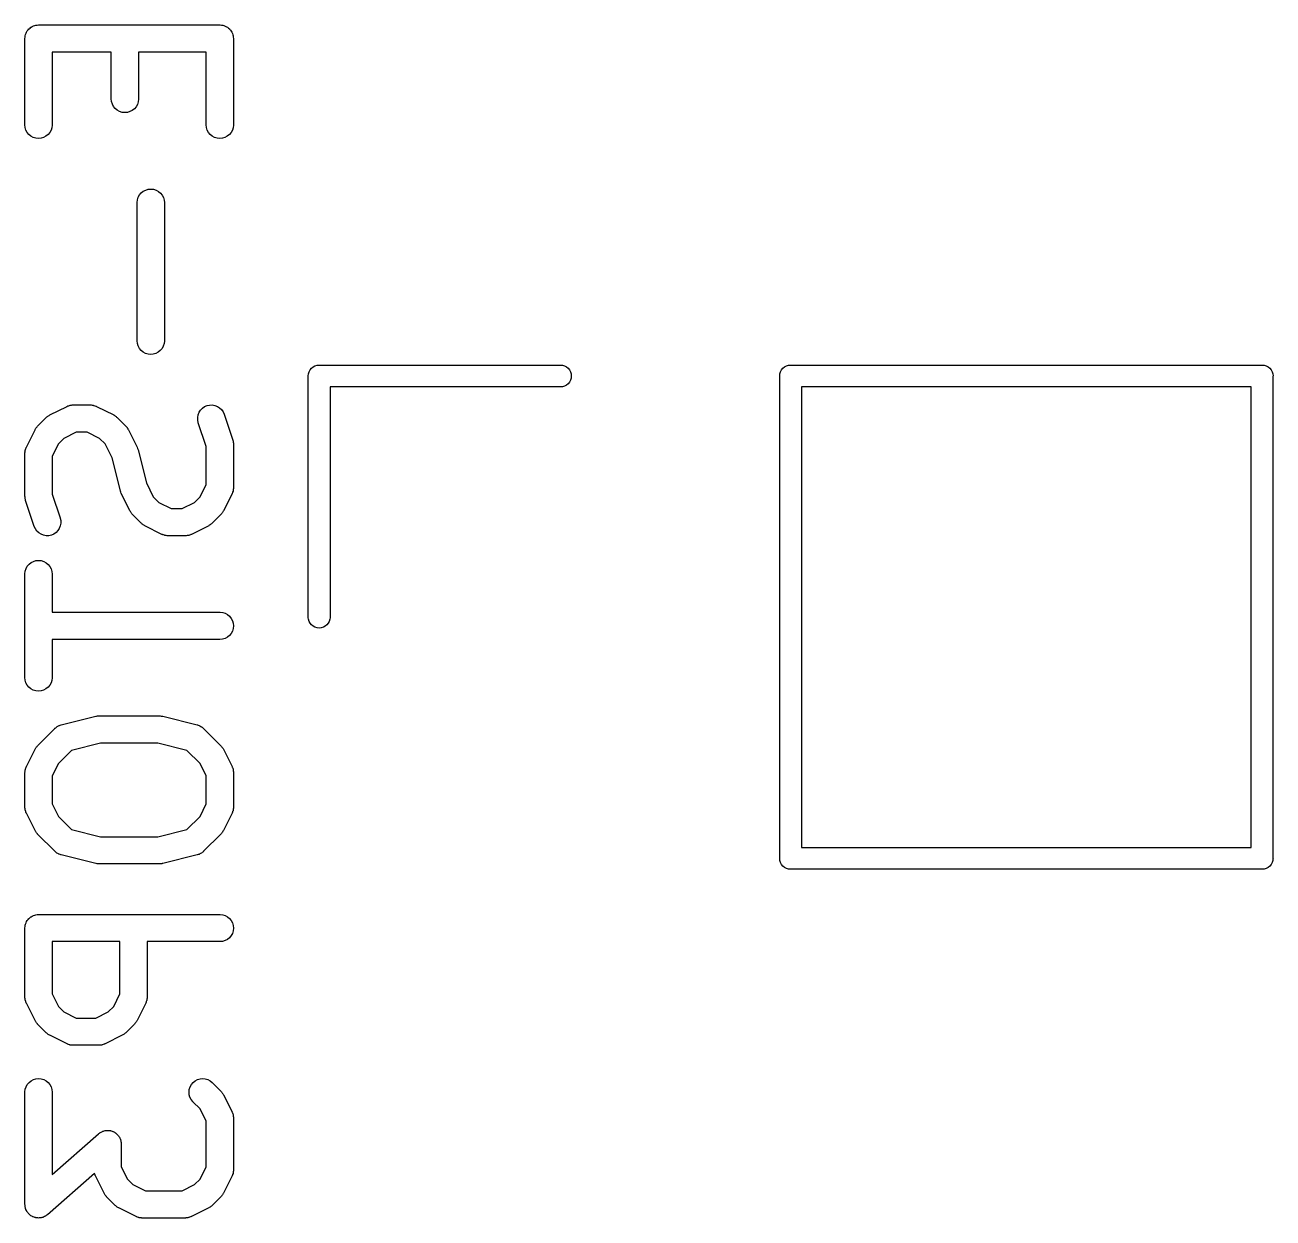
# Model space of a CAD drawing. Extents: x 2.41 to 9.14, y -5.73 to -1.64.
# Drawn here: x 6.8493 to 7.1202, y -4.8997 to -4.6407 of the extents above; entities that cross this region are included whole.
import ezdxf

# ---------------------------------------------------------------- set-up
doc = ezdxf.new("R2010")
doc.units = 0
doc.header["$MEASUREMENT"] = 0
doc.layers.add('BLACK', color=7, linetype='CONTINUOUS')

msp = doc.modelspace()

# ---------------------------------------------------------------- linework, layer by layer
at = {"layer": 'BLACK', "linetype": 'CONTINUOUS'}
for p, q in [((6.84977, -4.64202), (6.84995, -4.64181)), ((6.84995, -4.64181), (6.85013, -4.6416)), ((6.85013, -4.6416), (6.85014, -4.64159)), ((6.85014, -4.64158), (6.85036, -4.64141)), ((6.85014, -4.64159), (6.85014, -4.64158)), ((6.85036, -4.64141), (6.85057, -4.64123)), ((6.85057, -4.64123), (6.85058, -4.64123)), ((6.85058, -4.64123), (6.85059, -4.64122)), ((6.85059, -4.64122), (6.85084, -4.64109)), ((6.85084, -4.64109), (6.85108, -4.64096)), ((6.85108, -4.64096), (6.85109, -4.64096)), ((6.85109, -4.64096), (6.8511, -4.64095)), ((6.8511, -4.64095), (6.85137, -4.64087)), ((6.85137, -4.64087), (6.85163, -4.64079)), ((6.85163, -4.64079), (6.85164, -4.64079)), ((6.85164, -4.64079), (6.85165, -4.64079)), ((6.85165, -4.64079), (6.85193, -4.64077)), ((6.85193, -4.64077), (6.85221, -4.64074)), ((6.85221, -4.64074), (6.89158, -4.64074)), ((6.89158, -4.64074), (6.8916, -4.64074)), ((6.8916, -4.64074), (6.8916, -4.64074)), ((6.8916, -4.64074), (6.8916, -4.64074)), ((6.8916, -4.64074), (6.89162, -4.64074)), ((6.89162, -4.64074), (6.8919, -4.64077)), ((6.8919, -4.64077), (6.89217, -4.6408)), ((6.89217, -4.6408), (6.89218, -4.6408)), ((6.89218, -4.6408), (6.89219, -4.6408)), ((6.89219, -4.6408), (6.89246, -4.64089)), ((6.89246, -4.64089), (6.89272, -4.64097)), ((6.89272, -4.64097), (6.89273, -4.64097)), ((6.89273, -4.64097), (6.89274, -4.64098)), ((6.89274, -4.64098), (6.89299, -4.64111)), ((6.89299, -4.64111), (6.89323, -4.64124)), ((6.89323, -4.64124), (6.89324, -4.64125)), ((6.89324, -4.64125), (6.89325, -4.64125)), ((6.89325, -4.64125), (6.89346, -4.64143)), ((6.89346, -4.64143), (6.89367, -4.64161)), ((6.89367, -4.64161), (6.89368, -4.64162)), ((6.89368, -4.64162), (6.89369, -4.64162)), ((6.89369, -4.64162), (6.89386, -4.64184)), ((6.89386, -4.64184), (6.89404, -4.64206)), ((6.84926, -4.64365), (6.84929, -4.64337)), ((6.84926, -4.64367), (6.84926, -4.64365)), ((6.84926, -4.64369), (6.84926, -4.64367)), ((6.84926, -4.64367), (6.84926, -4.64367)), ((6.84926, -4.64367), (6.84926, -4.64367)), ((6.84926, -4.66244), (6.84926, -4.64369)), ((6.84929, -4.64337), (6.84932, -4.6431)), ((6.84932, -4.64308), (6.8494, -4.64281)), ((6.84932, -4.64309), (6.84932, -4.64308)), ((6.84932, -4.6431), (6.84932, -4.64309)), ((6.8494, -4.64281), (6.84949, -4.64255)), ((6.84949, -4.64253), (6.84963, -4.64228)), ((6.84949, -4.64254), (6.84949, -4.64253)), ((6.84949, -4.64255), (6.84949, -4.64254)), ((6.84963, -4.64228), (6.84976, -4.64204)), ((6.84976, -4.64204), (6.84977, -4.64203)), ((6.84977, -4.64203), (6.84977, -4.64202)), ((6.89404, -4.64206), (6.89404, -4.64207)), ((6.89404, -4.64207), (6.89405, -4.64207)), ((6.89405, -4.64207), (6.89418, -4.64232)), ((6.89418, -4.64232), (6.89431, -4.64257)), ((6.89431, -4.64257), (6.89431, -4.64258)), ((6.89431, -4.64258), (6.89432, -4.64258)), ((6.89432, -4.64258), (6.89439, -4.64285)), ((6.89439, -4.64285), (6.89447, -4.64312)), ((6.89447, -4.64312), (6.89448, -4.64313)), ((6.89448, -4.64313), (6.89448, -4.64314)), ((6.89448, -4.64314), (6.8945, -4.64341)), ((6.8945, -4.64341), (6.89453, -4.64369)), ((6.89453, -4.64369), (6.89453, -4.66244)), ((6.868, -4.64664), (6.85516, -4.64664)), ((6.85516, -4.64664), (6.85516, -4.66244)), ((6.868, -4.65681), (6.868, -4.64664)), ((6.88863, -4.64664), (6.87391, -4.64664)), ((6.87391, -4.64664), (6.87391, -4.65681)), ((6.88863, -4.66244), (6.88863, -4.64664)), ((6.86806, -4.65739), (6.868, -4.65681)), ((6.86823, -4.65794), (6.86806, -4.65739)), ((6.8685, -4.65845), (6.86823, -4.65794)), ((6.87367, -4.65798), (6.87339, -4.65848)), ((6.87384, -4.65743), (6.87367, -4.65798)), ((6.87391, -4.65686), (6.87384, -4.65743)), ((6.87391, -4.65681), (6.87391, -4.65686)), ((6.86886, -4.65889), (6.8685, -4.65845)), ((6.8693, -4.65926), (6.86886, -4.65889)), ((6.86981, -4.65954), (6.8693, -4.65926)), ((6.87036, -4.65971), (6.86981, -4.65954)), ((6.87093, -4.65977), (6.87036, -4.65971)), ((6.87151, -4.65971), (6.87093, -4.65977)), ((6.87206, -4.65955), (6.87151, -4.65971)), ((6.87257, -4.65928), (6.87206, -4.65955)), ((6.87302, -4.65892), (6.87257, -4.65928)), ((6.87339, -4.65848), (6.87302, -4.65892)), ((6.84931, -4.66301), (6.84926, -4.66244)), ((6.84948, -4.66356), (6.84931, -4.66301)), ((6.84975, -4.66407), (6.84948, -4.66356)), ((6.8551, -4.66305), (6.85492, -4.6636)), ((6.85516, -4.66248), (6.8551, -4.66305)), ((6.85516, -4.66244), (6.85516, -4.66248)), ((6.88868, -4.66301), (6.88863, -4.66244)), ((6.88885, -4.66356), (6.88868, -4.66301)), ((6.88912, -4.66407), (6.88885, -4.66356)), ((6.89447, -4.66305), (6.89429, -4.6636)), ((6.89453, -4.66248), (6.89447, -4.66305)), ((6.89453, -4.66244), (6.89453, -4.66248)), ((6.85011, -4.66452), (6.84975, -4.66407)), ((6.85056, -4.66489), (6.85011, -4.66452)), ((6.85106, -4.66516), (6.85056, -4.66489)), ((6.85161, -4.66533), (6.85106, -4.66516)), ((6.85219, -4.66539), (6.85161, -4.66533)), ((6.85276, -4.66534), (6.85219, -4.66539)), ((6.85331, -4.66518), (6.85276, -4.66534)), ((6.85382, -4.66491), (6.85331, -4.66518)), ((6.85427, -4.66455), (6.85382, -4.66491)), ((6.85464, -4.66411), (6.85427, -4.66455)), ((6.85492, -4.6636), (6.85464, -4.66411)), ((6.88948, -4.66452), (6.88912, -4.66407)), ((6.88993, -4.66489), (6.88948, -4.66452)), ((6.89043, -4.66516), (6.88993, -4.66489)), ((6.89098, -4.66533), (6.89043, -4.66516)), ((6.89156, -4.66539), (6.89098, -4.66533)), ((6.89213, -4.66534), (6.89156, -4.66539)), ((6.89268, -4.66518), (6.89213, -4.66534)), ((6.89319, -4.66491), (6.89268, -4.66518)), ((6.89364, -4.66455), (6.89319, -4.66491)), ((6.89401, -4.66411), (6.89364, -4.66455)), ((6.89429, -4.6636), (6.89401, -4.66411)), ((6.87451, -4.6772), (6.87496, -4.67684)), ((6.87496, -4.67684), (6.87547, -4.67657)), ((6.87547, -4.67657), (6.87603, -4.67641)), ((6.87603, -4.67641), (6.8766, -4.67636)), ((6.8766, -4.67636), (6.87717, -4.67642)), ((6.87717, -4.67642), (6.87772, -4.67659)), ((6.87772, -4.67659), (6.87823, -4.67686)), ((6.87823, -4.67686), (6.87868, -4.67723)), ((6.87363, -4.67927), (6.87369, -4.6787)), ((6.87363, -4.67931), (6.87363, -4.67927)), ((6.87363, -4.70931), (6.87363, -4.67931)), ((6.87369, -4.6787), (6.87387, -4.67815)), ((6.87387, -4.67815), (6.87414, -4.67764)), ((6.87414, -4.67764), (6.87451, -4.6772)), ((6.87868, -4.67723), (6.87904, -4.67768)), ((6.87904, -4.67768), (6.87931, -4.67819)), ((6.87931, -4.67819), (6.87948, -4.67874)), ((6.87948, -4.67874), (6.87953, -4.67931)), ((6.87953, -4.67931), (6.87953, -4.70931)), ((6.87368, -4.70988), (6.87363, -4.70931)), ((6.87953, -4.70935), (6.87947, -4.70992)), ((6.87953, -4.70931), (6.87953, -4.70935)), ((6.87385, -4.71043), (6.87368, -4.70988)), ((6.87412, -4.71094), (6.87385, -4.71043)), ((6.87448, -4.71139), (6.87412, -4.71094)), ((6.87493, -4.71176), (6.87448, -4.71139)), ((6.87544, -4.71203), (6.87493, -4.71176)), ((6.87599, -4.7122), (6.87544, -4.71203)), ((6.87656, -4.71226), (6.87599, -4.7122)), ((6.87713, -4.71221), (6.87656, -4.71226)), ((6.87769, -4.71205), (6.87713, -4.71221)), ((6.8782, -4.71178), (6.87769, -4.71205)), ((6.87865, -4.71142), (6.8782, -4.71178)), ((6.87902, -4.71098), (6.87865, -4.71142)), ((6.87929, -4.71047), (6.87902, -4.71098)), ((6.87947, -4.70992), (6.87929, -4.71047)), ((6.91146, -4.71526), (6.91182, -4.71496)), ((6.91182, -4.71496), (6.91223, -4.71474)), ((6.91223, -4.71474), (6.91267, -4.71461)), ((6.91267, -4.71461), (6.91302, -4.71458)), ((6.91302, -4.71458), (6.91314, -4.71456)), ((6.91314, -4.71456), (6.91325, -4.71458)), ((6.91325, -4.71458), (6.96562, -4.71458)), ((6.96562, -4.71458), (6.96596, -4.71461)), ((6.96596, -4.71461), (6.96641, -4.71474)), ((6.96641, -4.71474), (6.96682, -4.71496)), ((6.96682, -4.71496), (6.96718, -4.71526)), ((7.01382, -4.71526), (7.01418, -4.71496)), ((7.01418, -4.71496), (7.01459, -4.71474)), ((7.01459, -4.71474), (7.01504, -4.71461)), ((7.01504, -4.71461), (7.01538, -4.71458)), ((7.01538, -4.71458), (7.0155, -4.71456)), ((7.0155, -4.71456), (7.01562, -4.71458)), ((7.01562, -4.71458), (7.11775, -4.71458)), ((7.11775, -4.71458), (7.11786, -4.71456)), ((7.11786, -4.71456), (7.11798, -4.71458)), ((7.11798, -4.71458), (7.11798, -4.71458)), ((7.11798, -4.71458), (7.11833, -4.71461)), ((7.11833, -4.71461), (7.11877, -4.71474)), ((7.11877, -4.71474), (7.11918, -4.71496)), ((7.11918, -4.71496), (7.11954, -4.71526)), ((6.91076, -4.71694), (6.91081, -4.71647)), ((6.91078, -4.71705), (6.91076, -4.71694)), ((6.91078, -4.76942), (6.91078, -4.71705)), ((6.91081, -4.71647), (6.91094, -4.71603)), ((6.91094, -4.71603), (6.91116, -4.71562)), ((6.91116, -4.71562), (6.91146, -4.71526)), ((6.96718, -4.71526), (6.96747, -4.71562)), ((6.96747, -4.71562), (6.96769, -4.71603)), ((6.96769, -4.71603), (6.96783, -4.71647)), ((6.96783, -4.7174), (6.96769, -4.71785)), ((6.96783, -4.71647), (6.96787, -4.71694)), ((6.96787, -4.71694), (6.96783, -4.7174)), ((7.01313, -4.71694), (7.01317, -4.71647)), ((7.01314, -4.71705), (7.01313, -4.71694)), ((7.01314, -4.82155), (7.01314, -4.71705)), ((7.01317, -4.71647), (7.01331, -4.71603)), ((7.01331, -4.71603), (7.01353, -4.71562)), ((7.01353, -4.71562), (7.01382, -4.71526)), ((7.11954, -4.71526), (7.11984, -4.71562)), ((7.11984, -4.71562), (7.12006, -4.71603)), ((7.12006, -4.71603), (7.12019, -4.71647)), ((7.12019, -4.71647), (7.12024, -4.71694)), ((7.12024, -4.71694), (7.12022, -4.71705)), ((7.12022, -4.71705), (7.12022, -4.82155)), ((6.96562, -4.7193), (6.9155, -4.7193)), ((6.9155, -4.7193), (6.9155, -4.76942)), ((6.96596, -4.71927), (6.96562, -4.7193)), ((6.96641, -4.71913), (6.96596, -4.71927)), ((6.96682, -4.71891), (6.96641, -4.71913)), ((6.96718, -4.71862), (6.96682, -4.71891)), ((6.96747, -4.71826), (6.96718, -4.71862)), ((6.96769, -4.71785), (6.96747, -4.71826)), ((7.01786, -4.7193), (7.01786, -4.8193)), ((7.1155, -4.7193), (7.01786, -4.7193)), ((7.1155, -4.8193), (7.1155, -4.7193)), ((6.8539, -4.72594), (6.85403, -4.72583)), ((6.85403, -4.72583), (6.85415, -4.72572)), ((6.85415, -4.72572), (6.85425, -4.72566)), ((6.85425, -4.72566), (6.85435, -4.72558)), ((6.85435, -4.72558), (6.8545, -4.7255)), ((6.8545, -4.7255), (6.85464, -4.72541)), ((6.85464, -4.72541), (6.85839, -4.72354)), ((6.85839, -4.72354), (6.85842, -4.72352)), ((6.85842, -4.72352), (6.85851, -4.72349)), ((6.85851, -4.72349), (6.85858, -4.72345)), ((6.85858, -4.72345), (6.85878, -4.72339)), ((6.85878, -4.72339), (6.85896, -4.72332)), ((6.85896, -4.72332), (6.85905, -4.72331)), ((6.85905, -4.72331), (6.85913, -4.72328)), ((6.85913, -4.72328), (6.85933, -4.72326)), ((6.85933, -4.72326), (6.85953, -4.72323)), ((6.85953, -4.72323), (6.85962, -4.72324)), ((6.85962, -4.72324), (6.85971, -4.72323)), ((6.85971, -4.72323), (6.86346, -4.72323)), ((6.86346, -4.72323), (6.8635, -4.72323)), ((6.8635, -4.72323), (6.86358, -4.72324)), ((6.86358, -4.72324), (6.86367, -4.72324)), ((6.86367, -4.72324), (6.86387, -4.72327)), ((6.86387, -4.72327), (6.86407, -4.72329)), ((6.86407, -4.72329), (6.86415, -4.72332)), ((6.86415, -4.72332), (6.86424, -4.72333)), ((6.86424, -4.72333), (6.86443, -4.72341)), ((6.86443, -4.72341), (6.86462, -4.72347)), ((6.86462, -4.72347), (6.8647, -4.72351)), ((6.8647, -4.72351), (6.86478, -4.72354)), ((6.86478, -4.72354), (6.86853, -4.72541)), ((6.86853, -4.72541), (6.86856, -4.72543)), ((6.86856, -4.72543), (6.8687, -4.72552)), ((6.8687, -4.72552), (6.86885, -4.7256)), ((6.86885, -4.7256), (6.86894, -4.72568)), ((6.86894, -4.72568), (6.86905, -4.72575)), ((6.86905, -4.72575), (6.86917, -4.72586)), ((6.86917, -4.72586), (6.86929, -4.72597)), ((6.88676, -4.72594), (6.88686, -4.72537)), ((6.88686, -4.72537), (6.88708, -4.72483)), ((6.88708, -4.72483), (6.88739, -4.72435)), ((6.88739, -4.72435), (6.88779, -4.72393)), ((6.88779, -4.72393), (6.88826, -4.7236)), ((6.88826, -4.7236), (6.88879, -4.72337)), ((6.88879, -4.72337), (6.88935, -4.72325)), ((6.88935, -4.72325), (6.88993, -4.72324)), ((6.88993, -4.72324), (6.8905, -4.72334)), ((6.8905, -4.72334), (6.89103, -4.72354)), ((6.89103, -4.72354), (6.89152, -4.72385)), ((6.89152, -4.72385), (6.89194, -4.72425)), ((6.89194, -4.72425), (6.89227, -4.72472)), ((6.89227, -4.72472), (6.8925, -4.72525)), ((6.8925, -4.72525), (6.89438, -4.73087)), ((6.85144, -4.72861), (6.85146, -4.72857)), ((6.85146, -4.72857), (6.85155, -4.72843)), ((6.85155, -4.72843), (6.85163, -4.72829)), ((6.85163, -4.72829), (6.85171, -4.72819)), ((6.85171, -4.72819), (6.85177, -4.72809)), ((6.85177, -4.72809), (6.85189, -4.72797)), ((6.85189, -4.72797), (6.85199, -4.72784)), ((6.85199, -4.72784), (6.85387, -4.72597)), ((6.85387, -4.72597), (6.8539, -4.72594)), ((6.86929, -4.72597), (6.87117, -4.72784)), ((6.87117, -4.72784), (6.8712, -4.72787)), ((6.8712, -4.72787), (6.8713, -4.728)), ((6.8713, -4.728), (6.87142, -4.72812)), ((6.87142, -4.72812), (6.87148, -4.72823)), ((6.87148, -4.72823), (6.87156, -4.72832)), ((6.87156, -4.72832), (6.87163, -4.72847)), ((6.87163, -4.72847), (6.87172, -4.72861)), ((6.88677, -4.72651), (6.88676, -4.72594)), ((6.88689, -4.72707), (6.88677, -4.72651)), ((6.8869, -4.72711), (6.88689, -4.72707)), ((6.88863, -4.73228), (6.8869, -4.72711)), ((6.84957, -4.73236), (6.85144, -4.72861)), ((6.85771, -4.73048), (6.85651, -4.73168)), ((6.8604, -4.72913), (6.85771, -4.73048)), ((6.86276, -4.72913), (6.8604, -4.72913)), ((6.86546, -4.73048), (6.86276, -4.72913)), ((6.86665, -4.73168), (6.86546, -4.73048)), ((6.87172, -4.72861), (6.8736, -4.73236)), ((6.89438, -4.73087), (6.89439, -4.73091)), ((6.89439, -4.73091), (6.89443, -4.73107)), ((6.89443, -4.73107), (6.89447, -4.73123)), ((6.89447, -4.73123), (6.89449, -4.73135)), ((6.84926, -4.73346), (6.8493, -4.73327)), ((6.84927, -4.73355), (6.84926, -4.73346)), ((6.84926, -4.73364), (6.84927, -4.73355)), ((6.84926, -4.73368), (6.84926, -4.73364)), ((6.84926, -4.74305), (6.84926, -4.73368)), ((6.8493, -4.73327), (6.84932, -4.73307)), ((6.84932, -4.73307), (6.84935, -4.73298)), ((6.84935, -4.73298), (6.84936, -4.7329)), ((6.84936, -4.7329), (6.84943, -4.73271)), ((6.84943, -4.73271), (6.84949, -4.73252)), ((6.84949, -4.73252), (6.84954, -4.73244)), ((6.84954, -4.73244), (6.84957, -4.73236)), ((6.85651, -4.73168), (6.85516, -4.73438)), ((6.86817, -4.73471), (6.86665, -4.73168)), ((6.8736, -4.73236), (6.87361, -4.7324)), ((6.87361, -4.7324), (6.87362, -4.73241)), ((6.87362, -4.73241), (6.87363, -4.73242)), ((6.87363, -4.73242), (6.87372, -4.73268)), ((6.87372, -4.73268), (6.87381, -4.73294)), ((6.87381, -4.73294), (6.87382, -4.73295)), ((6.87382, -4.73295), (6.87382, -4.73296)), ((6.87382, -4.73296), (6.87562, -4.74015)), ((6.88863, -4.74048), (6.88863, -4.73228)), ((6.89449, -4.73135), (6.89451, -4.73147)), ((6.89451, -4.73147), (6.89451, -4.73164)), ((6.89451, -4.73164), (6.89453, -4.7318)), ((6.89453, -4.7318), (6.89453, -4.74118)), ((6.85516, -4.73438), (6.85516, -4.74257)), ((6.86997, -4.74189), (6.86817, -4.73471)), ((6.86997, -4.74191), (6.86997, -4.74189)), ((6.86997, -4.74192), (6.86997, -4.74191)), ((6.87007, -4.74218), (6.86997, -4.74192)), ((6.87562, -4.74015), (6.87713, -4.74318)), ((6.88728, -4.74318), (6.88863, -4.74048)), ((6.89443, -4.74196), (6.89435, -4.74215)), ((6.89444, -4.74188), (6.89443, -4.74196)), ((6.89447, -4.74179), (6.89444, -4.74188)), ((6.89449, -4.74159), (6.89447, -4.74179)), ((6.89452, -4.74139), (6.89449, -4.74159)), ((6.89453, -4.74122), (6.89452, -4.74131)), ((6.89452, -4.74131), (6.89452, -4.74139)), ((6.89453, -4.74118), (6.89453, -4.74122)), ((6.84927, -4.74322), (6.84926, -4.74305)), ((6.84927, -4.74338), (6.84927, -4.74322)), ((6.8493, -4.7435), (6.84927, -4.74338)), ((6.84931, -4.74363), (6.8493, -4.7435)), ((6.84936, -4.74379), (6.84931, -4.74363)), ((6.84939, -4.74395), (6.84936, -4.74379)), ((6.84941, -4.74399), (6.84939, -4.74395)), ((6.85128, -4.74961), (6.84941, -4.74399)), ((6.85516, -4.74257), (6.85688, -4.74774)), ((6.87016, -4.74244), (6.87007, -4.74218)), ((6.87017, -4.74245), (6.87016, -4.74244)), ((6.87017, -4.74246), (6.87017, -4.74245)), ((6.87019, -4.7425), (6.87017, -4.74246)), ((6.87206, -4.74625), (6.87019, -4.7425)), ((6.87713, -4.74318), (6.87833, -4.74438)), ((6.87833, -4.74438), (6.88103, -4.74572)), ((6.88338, -4.74572), (6.88608, -4.74438)), ((6.88608, -4.74438), (6.88728, -4.74318)), ((6.89422, -4.7425), (6.89234, -4.74625)), ((6.89425, -4.74242), (6.89422, -4.7425)), ((6.89429, -4.74234), (6.89425, -4.74242)), ((6.89435, -4.74215), (6.89429, -4.74234)), ((6.87215, -4.74639), (6.87206, -4.74625)), ((6.87223, -4.74654), (6.87215, -4.74639)), ((6.87231, -4.74663), (6.87223, -4.74654)), ((6.87237, -4.74674), (6.87231, -4.74663)), ((6.87248, -4.74686), (6.87237, -4.74674)), ((6.87259, -4.74699), (6.87248, -4.74686)), ((6.87262, -4.74702), (6.87259, -4.74699)), ((6.87449, -4.74889), (6.87262, -4.74702)), ((6.88103, -4.74572), (6.88338, -4.74572)), ((6.89179, -4.74702), (6.88992, -4.74889)), ((6.8919, -4.74689), (6.89179, -4.74702)), ((6.89201, -4.74677), (6.8919, -4.74689)), ((6.89208, -4.74667), (6.89201, -4.74677)), ((6.89216, -4.74657), (6.89208, -4.74667)), ((6.89224, -4.74642), (6.89216, -4.74657)), ((6.89233, -4.74629), (6.89224, -4.74642)), ((6.89234, -4.74625), (6.89233, -4.74629)), ((6.85152, -4.75014), (6.85128, -4.74961)), ((6.85185, -4.75061), (6.85152, -4.75014)), ((6.85671, -4.75003), (6.8564, -4.75051)), ((6.85692, -4.74949), (6.85671, -4.75003)), ((6.85688, -4.74774), (6.8569, -4.74778)), ((6.8569, -4.74778), (6.85702, -4.74835)), ((6.85703, -4.74892), (6.85692, -4.74949)), ((6.85702, -4.74835), (6.85703, -4.74892)), ((6.87462, -4.749), (6.87449, -4.74889)), ((6.87474, -4.74911), (6.87462, -4.749)), ((6.87484, -4.74918), (6.87474, -4.74911)), ((6.87494, -4.74926), (6.87484, -4.74918)), ((6.87508, -4.74933), (6.87494, -4.74926)), ((6.87522, -4.74943), (6.87508, -4.74933)), ((6.87526, -4.74944), (6.87522, -4.74943)), ((6.87901, -4.75132), (6.87526, -4.74944)), ((6.88915, -4.74944), (6.8854, -4.75132)), ((6.88929, -4.74936), (6.88915, -4.74944)), ((6.88944, -4.74928), (6.88929, -4.74936)), ((6.88953, -4.7492), (6.88944, -4.74928)), ((6.88964, -4.74914), (6.88953, -4.7492)), ((6.88976, -4.74902), (6.88964, -4.74914)), ((6.88989, -4.74892), (6.88976, -4.74902)), ((6.88992, -4.74889), (6.88989, -4.74892)), ((6.85227, -4.75101), (6.85185, -4.75061)), ((6.85275, -4.75131), (6.85227, -4.75101)), ((6.85329, -4.75152), (6.85275, -4.75131)), ((6.85386, -4.75162), (6.85329, -4.75152)), ((6.85443, -4.75161), (6.85386, -4.75162)), ((6.855, -4.75149), (6.85443, -4.75161)), ((6.85552, -4.75125), (6.855, -4.75149)), ((6.856, -4.75093), (6.85552, -4.75125)), ((6.8564, -4.75051), (6.856, -4.75093)), ((6.87909, -4.75135), (6.87901, -4.75132)), ((6.87917, -4.75139), (6.87909, -4.75135)), ((6.87936, -4.75145), (6.87917, -4.75139)), ((6.87955, -4.75152), (6.87936, -4.75145)), ((6.87963, -4.75154), (6.87955, -4.75152)), ((6.87972, -4.75157), (6.87963, -4.75154)), ((6.87992, -4.75159), (6.87972, -4.75157)), ((6.88011, -4.75162), (6.87992, -4.75159)), ((6.8802, -4.75162), (6.88011, -4.75162)), ((6.88029, -4.75163), (6.8802, -4.75162)), ((6.88033, -4.75163), (6.88029, -4.75163)), ((6.88408, -4.75163), (6.88033, -4.75163)), ((6.88417, -4.75162), (6.88408, -4.75163)), ((6.88425, -4.75163), (6.88417, -4.75162)), ((6.88445, -4.75159), (6.88425, -4.75163)), ((6.88465, -4.75157), (6.88445, -4.75159)), ((6.88474, -4.75155), (6.88465, -4.75157)), ((6.88482, -4.75154), (6.88474, -4.75155)), ((6.88501, -4.75147), (6.88482, -4.75154)), ((6.8852, -4.75141), (6.88501, -4.75147)), ((6.88528, -4.75137), (6.8852, -4.75141)), ((6.88536, -4.75134), (6.88528, -4.75137)), ((6.8854, -4.75132), (6.88536, -4.75134)), ((6.84949, -4.75876), (6.84977, -4.75826)), ((6.84977, -4.75826), (6.85014, -4.75782)), ((6.85014, -4.75782), (6.85059, -4.75746)), ((6.85059, -4.75746), (6.8511, -4.75719)), ((6.8511, -4.75719), (6.85165, -4.75703)), ((6.85165, -4.75703), (6.85223, -4.75697)), ((6.85223, -4.75697), (6.8528, -4.75703)), ((6.8528, -4.75703), (6.85335, -4.7572)), ((6.85335, -4.7572), (6.85386, -4.75748)), ((6.85386, -4.75748), (6.8543, -4.75785)), ((6.8543, -4.75785), (6.85467, -4.75829)), ((6.85467, -4.75829), (6.85494, -4.7588)), ((6.84926, -4.75988), (6.84932, -4.75931)), ((6.84926, -4.75993), (6.84926, -4.75988)), ((6.84926, -4.78242), (6.84926, -4.75993)), ((6.84932, -4.75931), (6.84949, -4.75876)), ((6.85494, -4.7588), (6.8551, -4.75935)), ((6.8551, -4.75935), (6.85516, -4.75993)), ((6.85516, -4.75993), (6.85516, -4.76822)), ((6.85516, -4.76822), (6.89158, -4.76822)), ((6.89158, -4.76822), (6.89162, -4.76822)), ((6.89162, -4.76822), (6.89219, -4.76829)), ((6.89219, -4.76829), (6.89274, -4.76846)), ((6.89274, -4.76846), (6.89325, -4.76874)), ((6.89325, -4.76874), (6.89369, -4.76911)), ((6.89369, -4.76911), (6.89405, -4.76956)), ((6.89405, -4.76956), (6.89432, -4.77007)), ((6.89447, -4.77177), (6.8943, -4.77232)), ((6.89432, -4.77007), (6.89448, -4.77062)), ((6.89453, -4.7712), (6.89447, -4.77177)), ((6.89448, -4.77062), (6.89453, -4.7712)), ((6.91081, -4.76976), (6.91078, -4.76942)), ((6.91094, -4.77021), (6.91081, -4.76976)), ((6.91116, -4.77062), (6.91094, -4.77021)), ((6.91146, -4.77098), (6.91116, -4.77062)), ((6.91182, -4.77127), (6.91146, -4.77098)), ((6.91223, -4.77149), (6.91182, -4.77127)), ((6.91267, -4.77163), (6.91223, -4.77149)), ((6.91314, -4.77167), (6.91267, -4.77163)), ((6.9136, -4.77163), (6.91314, -4.77167)), ((6.91405, -4.77149), (6.9136, -4.77163)), ((6.91446, -4.77127), (6.91405, -4.77149)), ((6.91482, -4.77098), (6.91446, -4.77127)), ((6.91511, -4.77062), (6.91482, -4.77098)), ((6.91533, -4.77021), (6.91511, -4.77062)), ((6.91547, -4.76976), (6.91533, -4.77021)), ((6.9155, -4.76942), (6.91547, -4.76976)), ((6.89158, -4.77413), (6.85516, -4.77413)), ((6.85516, -4.77413), (6.85516, -4.78242)), ((6.89215, -4.77407), (6.89158, -4.77413)), ((6.8927, -4.7739), (6.89215, -4.77407)), ((6.89321, -4.77363), (6.8927, -4.7739)), ((6.89366, -4.77327), (6.89321, -4.77363)), ((6.89403, -4.77283), (6.89366, -4.77327)), ((6.8943, -4.77232), (6.89403, -4.77283)), ((6.84931, -4.783), (6.84926, -4.78242)), ((6.85516, -4.78246), (6.8551, -4.78304)), ((6.85516, -4.78242), (6.85516, -4.78246)), ((6.84948, -4.78355), (6.84931, -4.783)), ((6.84975, -4.78406), (6.84948, -4.78355)), ((6.85011, -4.7845), (6.84975, -4.78406)), ((6.85056, -4.78487), (6.85011, -4.7845)), ((6.85106, -4.78515), (6.85056, -4.78487)), ((6.85161, -4.78532), (6.85106, -4.78515)), ((6.85219, -4.78538), (6.85161, -4.78532)), ((6.85276, -4.78532), (6.85219, -4.78538)), ((6.85331, -4.78516), (6.85276, -4.78532)), ((6.85382, -4.78489), (6.85331, -4.78516)), ((6.85427, -4.78453), (6.85382, -4.78489)), ((6.85464, -4.78409), (6.85427, -4.78453)), ((6.85492, -4.78359), (6.85464, -4.78409)), ((6.8551, -4.78304), (6.85492, -4.78359)), ((6.85712, -4.79268), (6.86462, -4.79081)), ((6.86462, -4.79081), (6.86466, -4.7908)), ((6.86466, -4.7908), (6.86471, -4.79079)), ((6.86471, -4.79079), (6.86476, -4.79078)), ((6.86476, -4.79078), (6.86499, -4.79075)), ((6.86499, -4.79075), (6.86523, -4.79072)), ((6.86523, -4.79072), (6.86528, -4.79072)), ((6.86528, -4.79072), (6.86533, -4.79072)), ((6.86533, -4.79072), (6.87845, -4.79072)), ((6.87845, -4.79072), (6.8785, -4.79072)), ((6.8785, -4.79072), (6.87855, -4.79073)), ((6.87855, -4.79073), (6.8786, -4.79072)), ((6.8786, -4.79072), (6.87883, -4.79076)), ((6.87883, -4.79076), (6.87907, -4.79078)), ((6.87907, -4.79078), (6.87912, -4.7908)), ((6.87912, -4.7908), (6.87917, -4.79081)), ((6.87917, -4.79081), (6.88667, -4.79268)), ((6.85199, -4.79721), (6.85574, -4.79346)), ((6.85574, -4.79346), (6.85577, -4.79343)), ((6.85577, -4.79343), (6.85593, -4.79331)), ((6.85593, -4.79331), (6.85608, -4.79317)), ((6.85608, -4.79317), (6.85615, -4.79313)), ((6.85615, -4.79313), (6.85622, -4.79307)), ((6.85622, -4.79307), (6.8564, -4.79298)), ((6.8564, -4.79298), (6.85657, -4.79288)), ((6.85657, -4.79288), (6.85666, -4.79285)), ((6.85666, -4.79285), (6.85674, -4.79281)), ((6.85674, -4.79281), (6.85693, -4.79275)), ((6.85693, -4.79275), (6.85712, -4.79268)), ((6.88667, -4.79268), (6.88671, -4.79269)), ((6.88671, -4.79269), (6.8869, -4.79276)), ((6.8869, -4.79276), (6.88709, -4.79282)), ((6.88709, -4.79282), (6.88717, -4.79286)), ((6.88717, -4.79286), (6.88725, -4.79289)), ((6.88725, -4.79289), (6.88742, -4.793)), ((6.88742, -4.793), (6.8876, -4.79309)), ((6.8876, -4.79309), (6.88766, -4.79315)), ((6.88766, -4.79315), (6.88774, -4.7932)), ((6.88774, -4.7932), (6.88789, -4.79333)), ((6.88789, -4.79333), (6.88804, -4.79346)), ((6.88804, -4.79346), (6.89179, -4.79721)), ((6.84957, -4.80173), (6.85144, -4.79798)), ((6.85144, -4.79798), (6.85146, -4.79794)), ((6.85146, -4.79794), (6.85155, -4.7978)), ((6.85155, -4.7978), (6.85163, -4.79765)), ((6.85163, -4.79765), (6.85171, -4.79756)), ((6.85171, -4.79756), (6.85177, -4.79746)), ((6.85177, -4.79746), (6.85189, -4.79734)), ((6.85189, -4.79734), (6.85199, -4.79721)), ((6.85934, -4.79821), (6.85651, -4.80105)), ((6.86569, -4.79662), (6.85934, -4.79821)), ((6.87809, -4.79662), (6.86569, -4.79662)), ((6.88444, -4.79821), (6.87809, -4.79662)), ((6.88728, -4.80105), (6.88444, -4.79821)), ((6.89179, -4.79721), (6.89182, -4.79724)), ((6.89182, -4.79724), (6.89192, -4.79737)), ((6.89192, -4.79737), (6.89204, -4.79749)), ((6.89204, -4.79749), (6.8921, -4.79759)), ((6.8921, -4.79759), (6.89218, -4.79769)), ((6.89218, -4.79769), (6.89226, -4.79784)), ((6.89226, -4.79784), (6.89234, -4.79798)), ((6.89234, -4.79798), (6.89422, -4.80173)), ((6.84954, -4.80181), (6.84957, -4.80173)), ((6.85651, -4.80105), (6.85516, -4.80374)), ((6.88863, -4.80374), (6.88728, -4.80105)), ((6.89422, -4.80173), (6.89424, -4.80176)), ((6.89424, -4.80176), (6.89427, -4.80184)), ((6.84926, -4.80283), (6.8493, -4.80263)), ((6.84927, -4.80292), (6.84926, -4.80283)), ((6.84926, -4.803), (6.84927, -4.80292)), ((6.84926, -4.80305), (6.84926, -4.803)), ((6.84926, -4.81054), (6.84926, -4.80305)), ((6.8493, -4.80263), (6.84932, -4.80243)), ((6.84932, -4.80243), (6.84935, -4.80235)), ((6.84935, -4.80235), (6.84936, -4.80226)), ((6.84936, -4.80226), (6.84943, -4.80207)), ((6.84943, -4.80207), (6.84949, -4.80188)), ((6.84949, -4.80188), (6.84954, -4.80181)), ((6.85516, -4.80374), (6.85516, -4.80985)), ((6.88863, -4.80985), (6.88863, -4.80374)), ((6.89427, -4.80184), (6.89431, -4.80192)), ((6.89431, -4.80192), (6.89437, -4.80211)), ((6.89437, -4.80211), (6.89444, -4.8023)), ((6.89444, -4.8023), (6.89445, -4.80239)), ((6.89445, -4.80239), (6.89447, -4.80247)), ((6.89447, -4.80247), (6.89449, -4.80267)), ((6.89449, -4.80267), (6.89453, -4.80287)), ((6.89453, -4.80287), (6.89452, -4.80296)), ((6.89452, -4.80296), (6.89453, -4.80305)), ((6.89453, -4.80305), (6.89453, -4.81054)), ((6.85516, -4.80985), (6.85651, -4.81255)), ((6.88728, -4.81255), (6.88863, -4.80985)), ((6.84926, -4.81063), (6.84926, -4.81054)), ((6.84926, -4.81072), (6.84926, -4.81063)), ((6.84929, -4.81092), (6.84926, -4.81072)), ((6.84931, -4.81112), (6.84929, -4.81092)), ((6.84934, -4.8112), (6.84931, -4.81112)), ((6.84935, -4.81129), (6.84934, -4.8112)), ((6.84942, -4.81148), (6.84935, -4.81129)), ((6.84948, -4.81167), (6.84942, -4.81148)), ((6.84952, -4.81175), (6.84948, -4.81167)), ((6.84955, -4.81183), (6.84952, -4.81175)), ((6.84957, -4.81187), (6.84955, -4.81183)), ((6.85144, -4.81561), (6.84957, -4.81187)), ((6.85651, -4.81255), (6.85934, -4.81538)), ((6.88444, -4.81538), (6.88728, -4.81255)), ((6.89422, -4.81187), (6.89234, -4.81561)), ((6.89425, -4.81178), (6.89422, -4.81187)), ((6.89429, -4.81171), (6.89425, -4.81178)), ((6.89435, -4.81152), (6.89429, -4.81171)), ((6.89443, -4.81133), (6.89435, -4.81152)), ((6.89444, -4.81124), (6.89443, -4.81133)), ((6.89447, -4.81116), (6.89444, -4.81124)), ((6.89449, -4.81096), (6.89447, -4.81116)), ((6.89452, -4.81076), (6.89449, -4.81096)), ((6.89453, -4.81059), (6.89452, -4.81067)), ((6.89452, -4.81067), (6.89452, -4.81076)), ((6.89453, -4.81054), (6.89453, -4.81059)), ((6.85153, -4.81576), (6.85144, -4.81561)), ((6.85161, -4.8159), (6.85153, -4.81576)), ((6.85168, -4.816), (6.85161, -4.8159)), ((6.85175, -4.8161), (6.85168, -4.816)), ((6.85186, -4.81622), (6.85175, -4.8161)), ((6.85197, -4.81635), (6.85186, -4.81622)), ((6.85199, -4.81638), (6.85197, -4.81635)), ((6.85574, -4.82013), (6.85199, -4.81638)), ((6.85934, -4.81538), (6.86569, -4.81697)), ((6.86569, -4.81697), (6.87809, -4.81697)), ((6.87809, -4.81697), (6.88444, -4.81538)), ((6.89179, -4.81638), (6.88804, -4.82013)), ((6.8919, -4.81625), (6.89179, -4.81638)), ((6.89201, -4.81614), (6.8919, -4.81625)), ((6.89208, -4.81603), (6.89201, -4.81614)), ((6.89216, -4.81594), (6.89208, -4.81603)), ((6.89224, -4.81579), (6.89216, -4.81594)), ((6.89233, -4.81565), (6.89224, -4.81579)), ((6.89234, -4.81561), (6.89233, -4.81565)), ((6.8559, -4.82026), (6.85574, -4.82013)), ((6.85605, -4.82039), (6.8559, -4.82026)), ((6.85612, -4.82044), (6.85605, -4.82039)), ((6.85619, -4.8205), (6.85612, -4.82044)), ((6.85637, -4.82059), (6.85619, -4.8205)), ((6.85654, -4.8207), (6.85637, -4.82059)), ((6.85662, -4.82073), (6.85654, -4.8207)), ((6.8567, -4.82077), (6.85662, -4.82073)), ((6.88721, -4.82071), (6.88713, -4.82074)), ((6.88738, -4.82061), (6.88721, -4.82071)), ((6.88756, -4.82052), (6.88738, -4.82061)), ((6.88763, -4.82046), (6.88756, -4.82052)), ((6.88771, -4.82042), (6.88763, -4.82046)), ((6.88786, -4.82029), (6.88771, -4.82042)), ((6.88801, -4.82016), (6.88786, -4.82029)), ((6.88804, -4.82013), (6.88801, -4.82016)), ((7.01786, -4.8193), (7.1155, -4.8193)), ((6.85689, -4.82083), (6.8567, -4.82077)), ((6.85708, -4.8209), (6.85689, -4.82083)), ((6.85712, -4.82091), (6.85708, -4.8209)), ((6.86462, -4.82278), (6.85712, -4.82091)), ((6.86467, -4.82279), (6.86462, -4.82278)), ((6.86472, -4.82281), (6.86467, -4.82279)), ((6.86495, -4.82283), (6.86472, -4.82281)), ((6.86519, -4.82287), (6.86495, -4.82283)), ((6.86524, -4.82287), (6.86519, -4.82287)), ((6.86529, -4.82287), (6.86524, -4.82287)), ((6.86533, -4.82287), (6.86529, -4.82287)), ((6.87845, -4.82287), (6.86533, -4.82287)), ((6.87851, -4.82287), (6.87845, -4.82287)), ((6.87856, -4.82287), (6.87851, -4.82287)), ((6.87879, -4.82284), (6.87856, -4.82287)), ((6.87903, -4.82282), (6.87879, -4.82284)), ((6.87908, -4.8228), (6.87903, -4.82282)), ((6.87913, -4.82279), (6.87908, -4.8228)), ((6.87917, -4.82278), (6.87913, -4.82279)), ((6.88667, -4.82091), (6.87917, -4.82278)), ((6.88686, -4.82084), (6.88667, -4.82091)), ((6.88705, -4.82079), (6.88686, -4.82084)), ((6.88713, -4.82074), (6.88705, -4.82079)), ((7.01313, -4.82166), (7.01314, -4.82155)), ((7.01317, -4.82213), (7.01313, -4.82166)), ((7.01331, -4.82257), (7.01317, -4.82213)), ((7.01353, -4.82298), (7.01331, -4.82257)), ((7.01382, -4.82334), (7.01353, -4.82298)), ((7.01418, -4.82364), (7.01382, -4.82334)), ((7.11954, -4.82334), (7.11918, -4.82364)), ((7.11984, -4.82298), (7.11954, -4.82334)), ((7.12006, -4.82257), (7.11984, -4.82298)), ((7.12019, -4.82213), (7.12006, -4.82257)), ((7.12022, -4.82178), (7.12019, -4.82213)), ((7.12022, -4.82155), (7.12024, -4.82166)), ((7.12024, -4.82166), (7.12022, -4.82178)), ((7.01459, -4.82386), (7.01418, -4.82364)), ((7.01504, -4.82399), (7.01459, -4.82386)), ((7.01538, -4.82402), (7.01504, -4.82399)), ((7.0155, -4.82404), (7.01538, -4.82402)), ((7.01538, -4.82402), (7.01538, -4.82402)), ((7.01562, -4.82402), (7.0155, -4.82404)), ((7.11775, -4.82402), (7.01562, -4.82402)), ((7.11786, -4.82404), (7.11775, -4.82402)), ((7.11833, -4.82399), (7.11786, -4.82404)), ((7.11877, -4.82386), (7.11833, -4.82399)), ((7.11918, -4.82364), (7.11877, -4.82386)), ((6.85059, -4.83432), (6.85084, -4.83419)), ((6.85084, -4.83419), (6.85108, -4.83406)), ((6.85108, -4.83406), (6.85109, -4.83406)), ((6.85109, -4.83406), (6.8511, -4.83405)), ((6.8511, -4.83405), (6.85137, -4.83398)), ((6.85137, -4.83398), (6.85163, -4.8339)), ((6.85163, -4.8339), (6.85164, -4.83389)), ((6.85164, -4.83389), (6.85165, -4.83389)), ((6.85165, -4.83389), (6.85193, -4.83387)), ((6.85193, -4.83387), (6.85221, -4.83384)), ((6.85221, -4.83384), (6.89158, -4.83384)), ((6.89158, -4.83384), (6.89162, -4.83384)), ((6.89162, -4.83384), (6.89219, -4.8339)), ((6.89219, -4.8339), (6.89274, -4.83408)), ((6.89274, -4.83408), (6.89325, -4.83436)), ((6.84926, -4.83675), (6.84929, -4.83647)), ((6.84926, -4.83677), (6.84926, -4.83675)), ((6.84926, -4.83679), (6.84926, -4.83677)), ((6.84926, -4.83677), (6.84926, -4.83677)), ((6.84926, -4.83677), (6.84926, -4.83677)), ((6.84926, -4.85179), (6.84926, -4.83679)), ((6.84929, -4.83647), (6.84932, -4.8362)), ((6.84932, -4.83618), (6.8494, -4.83591)), ((6.84932, -4.83619), (6.84932, -4.83618)), ((6.84932, -4.8362), (6.84932, -4.83619)), ((6.8494, -4.83591), (6.84949, -4.83565)), ((6.84949, -4.83563), (6.84963, -4.83538)), ((6.84949, -4.83564), (6.84949, -4.83563)), ((6.84949, -4.83565), (6.84949, -4.83564)), ((6.84963, -4.83538), (6.84976, -4.83514)), ((6.84976, -4.83514), (6.84977, -4.83513)), ((6.84977, -4.83512), (6.84995, -4.83491)), ((6.84977, -4.83513), (6.84977, -4.83512)), ((6.84995, -4.83491), (6.85013, -4.8347)), ((6.85013, -4.8347), (6.85014, -4.83469)), ((6.85014, -4.83468), (6.85036, -4.83451)), ((6.85014, -4.83469), (6.85014, -4.83468)), ((6.85036, -4.83451), (6.85057, -4.83433)), ((6.85057, -4.83433), (6.85058, -4.83433)), ((6.85058, -4.83433), (6.85059, -4.83432)), ((6.89325, -4.83436), (6.89369, -4.83473)), ((6.89369, -4.83473), (6.89405, -4.83517)), ((6.89405, -4.83517), (6.89432, -4.83569)), ((6.89432, -4.83569), (6.89448, -4.83624)), ((6.89453, -4.83681), (6.89447, -4.83739)), ((6.89448, -4.83624), (6.89453, -4.83681)), ((6.89215, -4.83969), (6.89158, -4.83974)), ((6.8927, -4.83952), (6.89215, -4.83969)), ((6.89321, -4.83925), (6.8927, -4.83952)), ((6.89366, -4.83889), (6.89321, -4.83925)), ((6.89403, -4.83844), (6.89366, -4.83889)), ((6.8943, -4.83794), (6.89403, -4.83844)), ((6.89447, -4.83739), (6.8943, -4.83794)), ((6.85516, -4.83974), (6.85516, -4.85109)), ((6.86988, -4.83974), (6.85516, -4.83974)), ((6.86988, -4.85109), (6.86988, -4.83974)), ((6.89158, -4.83974), (6.87578, -4.83974)), ((6.87578, -4.83974), (6.87578, -4.85179)), ((6.84926, -4.85188), (6.84926, -4.85179)), ((6.84926, -4.85196), (6.84926, -4.85188)), ((6.84929, -4.85216), (6.84926, -4.85196)), ((6.84931, -4.85236), (6.84929, -4.85216)), ((6.84934, -4.85245), (6.84931, -4.85236)), ((6.84935, -4.85253), (6.84934, -4.85245)), ((6.84942, -4.85272), (6.84935, -4.85253)), ((6.84948, -4.85291), (6.84942, -4.85272)), ((6.84952, -4.85299), (6.84948, -4.85291)), ((6.84955, -4.85307), (6.84952, -4.85299)), ((6.84957, -4.85311), (6.84955, -4.85307)), ((6.85144, -4.85686), (6.84957, -4.85311)), ((6.85516, -4.85109), (6.85651, -4.85379)), ((6.86853, -4.85379), (6.86988, -4.85109)), ((6.87547, -4.85311), (6.8736, -4.85686)), ((6.8755, -4.85303), (6.87547, -4.85311)), ((6.87554, -4.85295), (6.8755, -4.85303)), ((6.87561, -4.85276), (6.87554, -4.85295)), ((6.87568, -4.85257), (6.87561, -4.85276)), ((6.87569, -4.85249), (6.87568, -4.85257)), ((6.87572, -4.8524), (6.87569, -4.85249)), ((6.87574, -4.8522), (6.87572, -4.8524)), ((6.87578, -4.852), (6.87574, -4.8522)), ((6.87578, -4.85183), (6.87577, -4.85192)), ((6.87577, -4.85192), (6.87578, -4.852)), ((6.87578, -4.85179), (6.87578, -4.85183)), ((6.85651, -4.85379), (6.85771, -4.85499)), ((6.85771, -4.85499), (6.8604, -4.85634)), ((6.86463, -4.85634), (6.86733, -4.85499)), ((6.86733, -4.85499), (6.86853, -4.85379)), ((6.85153, -4.857), (6.85144, -4.85686)), ((6.85161, -4.85715), (6.85153, -4.857)), ((6.85168, -4.85724), (6.85161, -4.85715)), ((6.85175, -4.85735), (6.85168, -4.85724)), ((6.85186, -4.85747), (6.85175, -4.85735)), ((6.85197, -4.8576), (6.85186, -4.85747)), ((6.85199, -4.85763), (6.85197, -4.8576)), ((6.85387, -4.8595), (6.85199, -4.85763)), ((6.8604, -4.85634), (6.86463, -4.85634)), ((6.87304, -4.85763), (6.87117, -4.8595)), ((6.87315, -4.8575), (6.87304, -4.85763)), ((6.87326, -4.85738), (6.87315, -4.8575)), ((6.87333, -4.85728), (6.87326, -4.85738)), ((6.87341, -4.85718), (6.87333, -4.85728)), ((6.87349, -4.85704), (6.87341, -4.85718)), ((6.87358, -4.8569), (6.87349, -4.85704)), ((6.8736, -4.85686), (6.87358, -4.8569)), ((6.854, -4.85961), (6.85387, -4.8595)), ((6.85412, -4.85972), (6.854, -4.85961)), ((6.85422, -4.85979), (6.85412, -4.85972)), ((6.85431, -4.85987), (6.85422, -4.85979)), ((6.85446, -4.85995), (6.85431, -4.85987)), ((6.8546, -4.86004), (6.85446, -4.85995)), ((6.85464, -4.86006), (6.8546, -4.86004)), ((6.85839, -4.86193), (6.85464, -4.86006)), ((6.8704, -4.86006), (6.86665, -4.86193)), ((6.87054, -4.85997), (6.8704, -4.86006)), ((6.87069, -4.85989), (6.87054, -4.85997)), ((6.87078, -4.85981), (6.87069, -4.85989)), ((6.87089, -4.85975), (6.87078, -4.85981)), ((6.87101, -4.85963), (6.87089, -4.85975)), ((6.87114, -4.85953), (6.87101, -4.85963)), ((6.87117, -4.8595), (6.87114, -4.85953)), ((6.85847, -4.86196), (6.85839, -4.86193)), ((6.85854, -4.862), (6.85847, -4.86196)), ((6.85874, -4.86206), (6.85854, -4.862)), ((6.85892, -4.86214), (6.85874, -4.86206)), ((6.85901, -4.86215), (6.85892, -4.86214)), ((6.85909, -4.86218), (6.85901, -4.86215)), ((6.85929, -4.8622), (6.85909, -4.86218)), ((6.85949, -4.86223), (6.85929, -4.8622)), ((6.85958, -4.86223), (6.85949, -4.86223)), ((6.85967, -4.86224), (6.85958, -4.86223)), ((6.85971, -4.86224), (6.85967, -4.86224)), ((6.86533, -4.86224), (6.85971, -4.86224)), ((6.86542, -4.86223), (6.86533, -4.86224)), ((6.8655, -4.86224), (6.86542, -4.86223)), ((6.8657, -4.86221), (6.8655, -4.86224)), ((6.8659, -4.86219), (6.8657, -4.86221)), ((6.86599, -4.86216), (6.8659, -4.86219)), ((6.86607, -4.86215), (6.86599, -4.86216)), ((6.86626, -4.86208), (6.86607, -4.86215)), ((6.86646, -4.86202), (6.86626, -4.86208)), ((6.86653, -4.86198), (6.86646, -4.86202)), ((6.86661, -4.86195), (6.86653, -4.86198)), ((6.86665, -4.86193), (6.86661, -4.86195)), ((6.8511, -4.86967), (6.85165, -4.86951)), ((6.85165, -4.86951), (6.85223, -4.86946)), ((6.85223, -4.86946), (6.8528, -4.86952)), ((6.88671, -4.86968), (6.88727, -4.86951)), ((6.88727, -4.86951), (6.88784, -4.86946)), ((6.88784, -4.86946), (6.88841, -4.86952)), ((6.84926, -4.87237), (6.84932, -4.8718)), ((6.84932, -4.8718), (6.84949, -4.87125)), ((6.84949, -4.87125), (6.84977, -4.87074)), ((6.84977, -4.87074), (6.85014, -4.8703)), ((6.85014, -4.8703), (6.85059, -4.86994)), ((6.85059, -4.86994), (6.8511, -4.86967)), ((6.8528, -4.86952), (6.85335, -4.86969)), ((6.85335, -4.86969), (6.85386, -4.86996)), ((6.85386, -4.86996), (6.8543, -4.87033)), ((6.8543, -4.87033), (6.85467, -4.87078)), ((6.85467, -4.87078), (6.85494, -4.87129)), ((6.85494, -4.87129), (6.8551, -4.87184)), ((6.8551, -4.87184), (6.85516, -4.87241)), ((6.88488, -4.87238), (6.88494, -4.87181)), ((6.88494, -4.87181), (6.88511, -4.87126)), ((6.88511, -4.87126), (6.88539, -4.87075)), ((6.88539, -4.87075), (6.88576, -4.87031)), ((6.88576, -4.87031), (6.8862, -4.86995)), ((6.8862, -4.86995), (6.88671, -4.86968)), ((6.88841, -4.86952), (6.88896, -4.86969)), ((6.88896, -4.86969), (6.88947, -4.86996)), ((6.88947, -4.86996), (6.88992, -4.87032)), ((6.88992, -4.87032), (6.89179, -4.8722)), ((6.89179, -4.8722), (6.89182, -4.87223)), ((6.84926, -4.87241), (6.84926, -4.87237)), ((6.84926, -4.89678), (6.84926, -4.87241)), ((6.85516, -4.87241), (6.85516, -4.89028)), ((6.88493, -4.87296), (6.88488, -4.87238)), ((6.88509, -4.87351), (6.88493, -4.87296)), ((6.88535, -4.87402), (6.88509, -4.87351)), ((6.88571, -4.87447), (6.88535, -4.87402)), ((6.88574, -4.8745), (6.88571, -4.87447)), ((6.88728, -4.87604), (6.88574, -4.8745)), ((6.89182, -4.87223), (6.89192, -4.87236)), ((6.89192, -4.87236), (6.89204, -4.87248)), ((6.89204, -4.87248), (6.8921, -4.87258)), ((6.8921, -4.87258), (6.89218, -4.87268)), ((6.89218, -4.87268), (6.89226, -4.87283)), ((6.89226, -4.87283), (6.89234, -4.87297)), ((6.89234, -4.87297), (6.89422, -4.87672)), ((6.88863, -4.87873), (6.88728, -4.87604)), ((6.89422, -4.87672), (6.89424, -4.87675)), ((6.89424, -4.87675), (6.89427, -4.87683)), ((6.89427, -4.87683), (6.89431, -4.87691)), ((6.89431, -4.87691), (6.89437, -4.8771)), ((6.89437, -4.8771), (6.89444, -4.87729)), ((6.89444, -4.87729), (6.89445, -4.87738)), ((6.89445, -4.87738), (6.89447, -4.87746)), ((6.89447, -4.87746), (6.89449, -4.87766)), ((6.88863, -4.88859), (6.88863, -4.87873)), ((6.89449, -4.87766), (6.89453, -4.87786)), ((6.89453, -4.87786), (6.89452, -4.87795)), ((6.89452, -4.87795), (6.89453, -4.87804)), ((6.89453, -4.87804), (6.89453, -4.88929)), ((6.85516, -4.89028), (6.86526, -4.88144)), ((6.86526, -4.88144), (6.86529, -4.88141)), ((6.86529, -4.88141), (6.86545, -4.88131)), ((6.86545, -4.88131), (6.86559, -4.88119)), ((6.86559, -4.88119), (6.86568, -4.88114)), ((6.86568, -4.88114), (6.86577, -4.88108)), ((6.86577, -4.88108), (6.86594, -4.88101)), ((6.86594, -4.88101), (6.8661, -4.88092)), ((6.8661, -4.88092), (6.8662, -4.88089)), ((6.8662, -4.88089), (6.86629, -4.88085)), ((6.86629, -4.88085), (6.86647, -4.88081)), ((6.86647, -4.88081), (6.86665, -4.88076)), ((6.86665, -4.88076), (6.86676, -4.88075)), ((6.86676, -4.88075), (6.86686, -4.88073)), ((6.86686, -4.88073), (6.86704, -4.88072)), ((6.86704, -4.88072), (6.86723, -4.88071)), ((6.86723, -4.88071), (6.86733, -4.88072)), ((6.86733, -4.88072), (6.86743, -4.88072)), ((6.86743, -4.88072), (6.86762, -4.88075)), ((6.86762, -4.88075), (6.8678, -4.88077)), ((6.8678, -4.88077), (6.8679, -4.8808)), ((6.8679, -4.8808), (6.868, -4.88082)), ((6.868, -4.88082), (6.86817, -4.88088)), ((6.86817, -4.88088), (6.86835, -4.88094)), ((6.86835, -4.88094), (6.86844, -4.88099)), ((6.86844, -4.88099), (6.86854, -4.88103)), ((6.86854, -4.88103), (6.86869, -4.88112)), ((6.86869, -4.88112), (6.86886, -4.88121)), ((6.86886, -4.88121), (6.86894, -4.88128)), ((6.86894, -4.88128), (6.86902, -4.88133)), ((6.86902, -4.88133), (6.86916, -4.88146)), ((6.86916, -4.88146), (6.8693, -4.88158)), ((6.8693, -4.88158), (6.86937, -4.88166)), ((6.86937, -4.88166), (6.86944, -4.88173)), ((6.86944, -4.88173), (6.86955, -4.88188)), ((6.86955, -4.88188), (6.86967, -4.88203)), ((6.86967, -4.88203), (6.86971, -4.88212)), ((6.86971, -4.88212), (6.86977, -4.8822)), ((6.86977, -4.8822), (6.86985, -4.88237)), ((6.86985, -4.88237), (6.86994, -4.88254)), ((6.86994, -4.88254), (6.86997, -4.88263)), ((6.86997, -4.88263), (6.87001, -4.88273)), ((6.87001, -4.88273), (6.87005, -4.88291)), ((6.87005, -4.88291), (6.8701, -4.88309)), ((6.8701, -4.88309), (6.87011, -4.88319)), ((6.87011, -4.88319), (6.87014, -4.88329)), ((6.87014, -4.88329), (6.87014, -4.88348)), ((6.87014, -4.88348), (6.87016, -4.88366)), ((6.87016, -4.88366), (6.87016, -4.88859)), ((6.86436, -4.89007), (6.85415, -4.89901)), ((6.86442, -4.89022), (6.86436, -4.89007)), ((6.86448, -4.89041), (6.86442, -4.89022)), ((6.86452, -4.89049), (6.86448, -4.89041)), ((6.86455, -4.89057), (6.86452, -4.89049)), ((6.86456, -4.89061), (6.86455, -4.89057)), ((6.86644, -4.89436), (6.86456, -4.89061)), ((6.87016, -4.88859), (6.87151, -4.89129)), ((6.88728, -4.89129), (6.88863, -4.88859)), ((6.89422, -4.89061), (6.89234, -4.89436)), ((6.89425, -4.89052), (6.89422, -4.89061)), ((6.89429, -4.89045), (6.89425, -4.89052)), ((6.89435, -4.89026), (6.89429, -4.89045)), ((6.89443, -4.89007), (6.89435, -4.89026)), ((6.89444, -4.88998), (6.89443, -4.89007)), ((6.89447, -4.8899), (6.89444, -4.88998)), ((6.89449, -4.8897), (6.89447, -4.8899)), ((6.89452, -4.8895), (6.89449, -4.8897)), ((6.89453, -4.88933), (6.89452, -4.88941)), ((6.89452, -4.88941), (6.89452, -4.8895)), ((6.89453, -4.88929), (6.89453, -4.88933)), ((6.87151, -4.89129), (6.8727, -4.89248)), ((6.8727, -4.89248), (6.8754, -4.89383)), ((6.8754, -4.89383), (6.88338, -4.89383)), ((6.88338, -4.89383), (6.88608, -4.89248)), ((6.88608, -4.89248), (6.88728, -4.89129)), ((6.86653, -4.8945), (6.86644, -4.89436)), ((6.8666, -4.89464), (6.86653, -4.8945)), ((6.86668, -4.89474), (6.8666, -4.89464)), ((6.86675, -4.89484), (6.86668, -4.89474)), ((6.86686, -4.89496), (6.86675, -4.89484)), ((6.86696, -4.89509), (6.86686, -4.89496)), ((6.86699, -4.89512), (6.86696, -4.89509)), ((6.86887, -4.897), (6.86699, -4.89512)), ((6.89179, -4.89512), (6.88992, -4.897)), ((6.8919, -4.89499), (6.89179, -4.89512)), ((6.89201, -4.89488), (6.8919, -4.89499)), ((6.89208, -4.89477), (6.89201, -4.89488)), ((6.89216, -4.89468), (6.89208, -4.89477)), ((6.89224, -4.89453), (6.89216, -4.89468)), ((6.89233, -4.89439), (6.89224, -4.89453)), ((6.89234, -4.89436), (6.89233, -4.89439)), ((6.84927, -4.89697), (6.84926, -4.89678)), ((6.84928, -4.89715), (6.84927, -4.89697)), ((6.8493, -4.89725), (6.84928, -4.89715)), ((6.84931, -4.89736), (6.8493, -4.89725)), ((6.84936, -4.89753), (6.84931, -4.89736)), ((6.84941, -4.89772), (6.84936, -4.89753)), ((6.84945, -4.89781), (6.84941, -4.89772)), ((6.84948, -4.89791), (6.84945, -4.89781)), ((6.84956, -4.89807), (6.84948, -4.89791)), ((6.84964, -4.89824), (6.84956, -4.89807)), ((6.8497, -4.89833), (6.84964, -4.89824)), ((6.84975, -4.89842), (6.8497, -4.89833)), ((6.84987, -4.89856), (6.84975, -4.89842)), ((6.84997, -4.89871), (6.84987, -4.89856)), ((6.85005, -4.89878), (6.84997, -4.89871)), ((6.85011, -4.89886), (6.85005, -4.89878)), ((6.85026, -4.89898), (6.85011, -4.89886)), ((6.85039, -4.89911), (6.85026, -4.89898)), ((6.85048, -4.89917), (6.85039, -4.89911)), ((6.85056, -4.89923), (6.85048, -4.89917)), ((6.85072, -4.89932), (6.85056, -4.89923)), ((6.85373, -4.8993), (6.85365, -4.89936)), ((6.85382, -4.89925), (6.85373, -4.8993)), ((6.85397, -4.89914), (6.85382, -4.89925)), ((6.85412, -4.89903), (6.85397, -4.89914)), ((6.85415, -4.89901), (6.85412, -4.89903)), ((6.869, -4.8971), (6.86887, -4.897)), ((6.86911, -4.89722), (6.869, -4.8971)), ((6.86922, -4.89729), (6.86911, -4.89722)), ((6.86931, -4.89736), (6.86922, -4.89729)), ((6.86946, -4.89744), (6.86931, -4.89736)), ((6.8696, -4.89753), (6.86946, -4.89744)), ((6.86964, -4.89755), (6.8696, -4.89753)), ((6.87338, -4.89943), (6.86964, -4.89755)), ((6.88915, -4.89755), (6.8854, -4.89943)), ((6.88929, -4.89746), (6.88915, -4.89755)), ((6.88944, -4.89739), (6.88929, -4.89746)), ((6.88953, -4.89731), (6.88944, -4.89739)), ((6.88964, -4.89724), (6.88953, -4.89731)), ((6.88976, -4.89713), (6.88964, -4.89724)), ((6.88989, -4.89703), (6.88976, -4.89713)), ((6.88992, -4.897), (6.88989, -4.89703)), ((6.85088, -4.89942), (6.85072, -4.89932)), ((6.85097, -4.89946), (6.85088, -4.89942)), ((6.85106, -4.89951), (6.85097, -4.89946)), ((6.85124, -4.89956), (6.85106, -4.89951)), ((6.85141, -4.89963), (6.85124, -4.89956)), ((6.85152, -4.89965), (6.85141, -4.89963)), ((6.85161, -4.89968), (6.85152, -4.89965)), ((6.8518, -4.8997), (6.85161, -4.89968)), ((6.85198, -4.89973), (6.8518, -4.8997)), ((6.85208, -4.89973), (6.85198, -4.89973)), ((6.85219, -4.89974), (6.85208, -4.89973)), ((6.85237, -4.89972), (6.85219, -4.89974)), ((6.85256, -4.89972), (6.85237, -4.89972)), ((6.85266, -4.89969), (6.85256, -4.89972)), ((6.85276, -4.89968), (6.85266, -4.89969)), ((6.85294, -4.89963), (6.85276, -4.89968)), ((6.85312, -4.89959), (6.85294, -4.89963)), ((6.85321, -4.89955), (6.85312, -4.89959)), ((6.85331, -4.89952), (6.85321, -4.89955)), ((6.85348, -4.89944), (6.85331, -4.89952)), ((6.85365, -4.89936), (6.85348, -4.89944)), ((6.87347, -4.89946), (6.87338, -4.89943)), ((6.87354, -4.8995), (6.87347, -4.89946)), ((6.87373, -4.89956), (6.87354, -4.8995)), ((6.87392, -4.89963), (6.87373, -4.89956)), ((6.87401, -4.89965), (6.87392, -4.89963)), ((6.87409, -4.89967), (6.87401, -4.89965)), ((6.87429, -4.89969), (6.87409, -4.89967)), ((6.87449, -4.89973), (6.87429, -4.89969)), ((6.87458, -4.89973), (6.87449, -4.89973)), ((6.87466, -4.89974), (6.87458, -4.89973)), ((6.87471, -4.89974), (6.87466, -4.89974)), ((6.88408, -4.89974), (6.87471, -4.89974)), ((6.88417, -4.89973), (6.88408, -4.89974)), ((6.88425, -4.89973), (6.88417, -4.89973)), ((6.88445, -4.8997), (6.88425, -4.89973)), ((6.88465, -4.89968), (6.88445, -4.8997)), ((6.88474, -4.89966), (6.88465, -4.89968)), ((6.88482, -4.89964), (6.88474, -4.89966)), ((6.88501, -4.89957), (6.88482, -4.89964)), ((6.8852, -4.89951), (6.88501, -4.89957)), ((6.88528, -4.89947), (6.8852, -4.89951)), ((6.88536, -4.89944), (6.88528, -4.89947)), ((6.8854, -4.89943), (6.88536, -4.89944))]:
    msp.add_line(p, q, dxfattribs=at)

doc.saveas('drawing.dxf')
